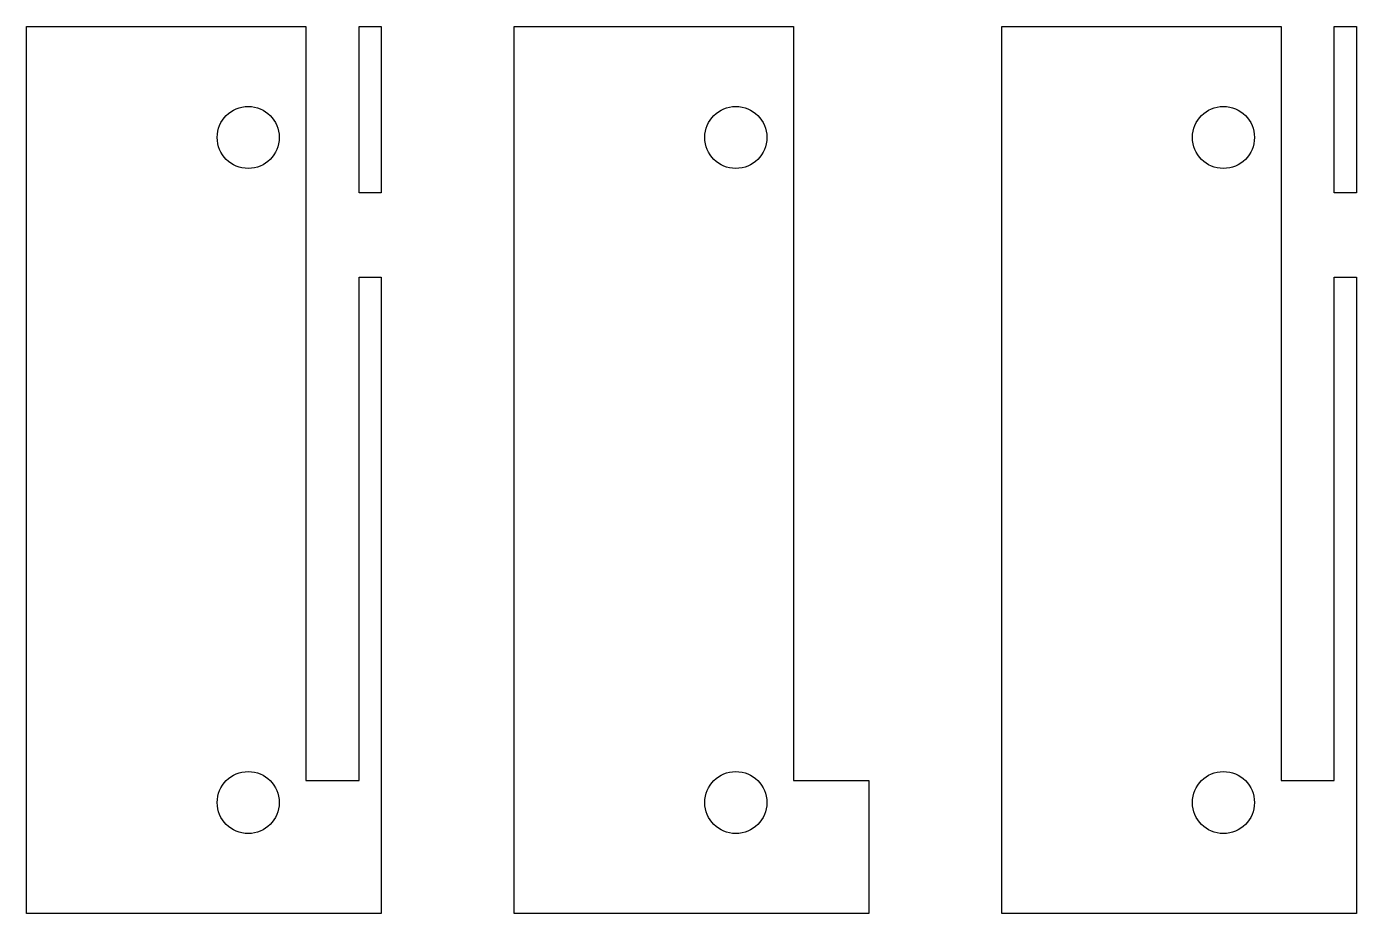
# Model space of a CAD drawing. Header units: millimetres. Extents: x 0 to 60, y -40 to 0.
import ezdxf

# ---------------------------------------------------------------- set-up
doc = ezdxf.new("R2010")
doc.units = ezdxf.units.MM

msp = doc.modelspace()

# ---------------------------------------------------------------- linework, layer by layer
for p, q in [((0, 0), (12.6, 0)), ((0, -40), (0, 0)), ((12.6, 0), (12.6, -34)), ((15, -7.5), (15, 0)), ((15, 0), (16, 0)), ((16, 0), (16, -7.5)), ((22, -40), (22, 0)), ((22, 0), (34.6, 0)), ((34.6, 0), (34.6, -34)), ((44, 0), (56.6, 0)), ((44, -40), (44, 0)), ((56.6, 0), (56.6, -34)), ((59, -7.5), (59, 0)), ((59, 0), (60, 0)), ((60, 0), (60, -7.5)), ((16, -7.5), (15, -7.5)), ((60, -7.5), (59, -7.5)), ((15, -34), (15, -11.3)), ((15, -11.3), (16, -11.3)), ((16, -11.3), (16, -40)), ((59, -34), (59, -11.3)), ((59, -11.3), (60, -11.3)), ((60, -11.3), (60, -40)), ((12.6, -34), (15, -34)), ((34.6, -34), (38, -34)), ((38, -34), (38, -40)), ((56.6, -34), (59, -34)), ((16, -40), (0, -40)), ((38, -40), (22, -40)), ((60, -40), (44, -40))]:
    msp.add_line(p, q)
for centre in [(10, -5), (32, -5), (54, -5), (10, -35), (32, -35), (54, -35)]:
    msp.add_circle(centre, 1.4)

doc.saveas('drawing.dxf')
